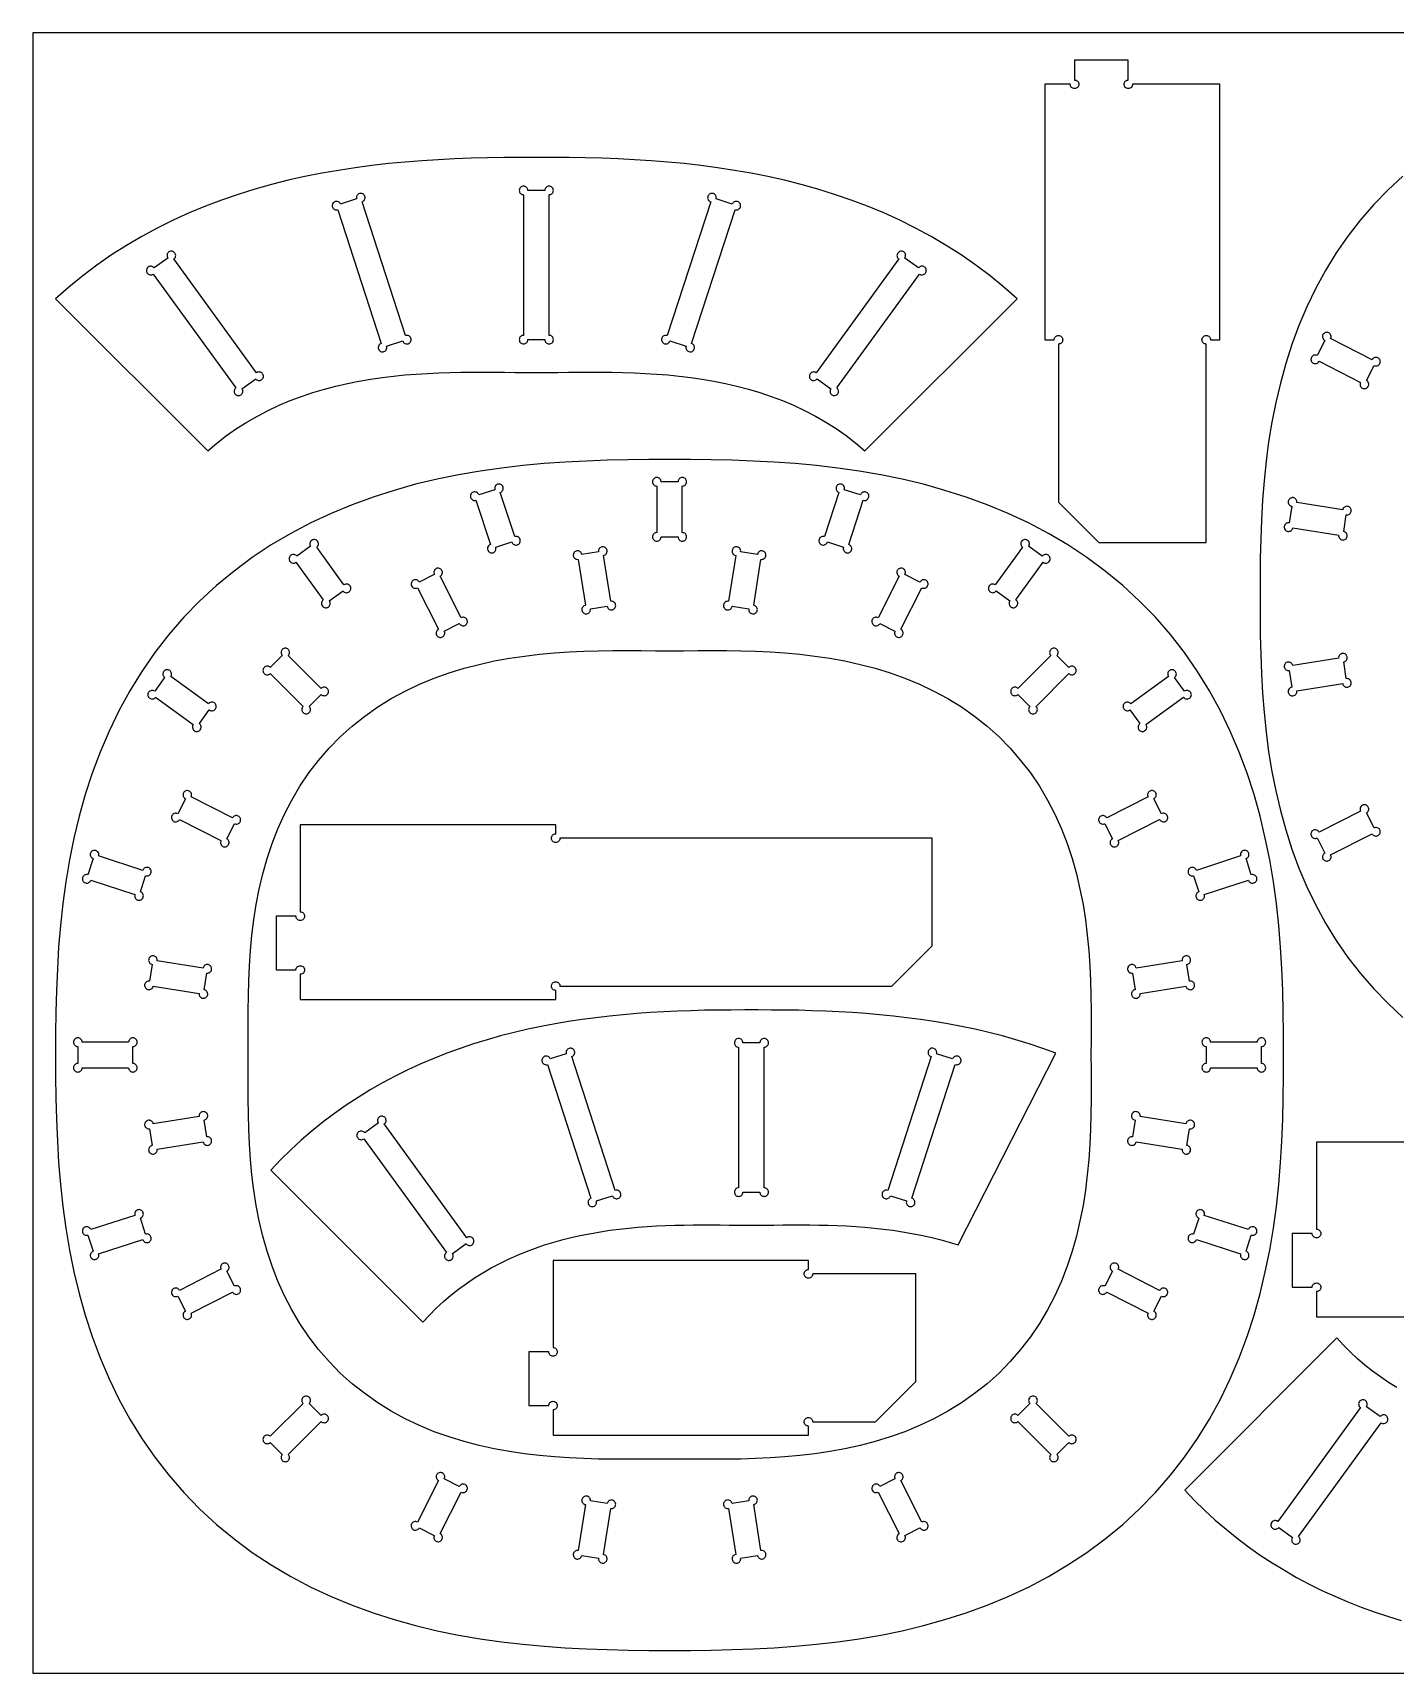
# Model space of a CAD drawing. Extents: x 0 to 2440, y -1470 to 1220.
# Drawn here: x 0 to 1014, y 0 to 1220 of the extents above; entities that cross this region are included whole.
import ezdxf

# ---------------------------------------------------------------- set-up
doc = ezdxf.new("R2010")
doc.units = 0
doc.layers.add('CUT', color=1, linetype='Continuous')
doc.layers.add('REFERENCE-SHEET', color=8, linetype='Continuous')

msp = doc.modelspace()

# ---------------------------------------------------------------- linework, layer by layer
at = {"layer": 'CUT'}
for points in [[(883, 1181.7), (818.2, 1181.7, -0.414214), (815, 1178.5, -0.414214), (811.8, 1181.7, -0.414214), (815, 1184.9), (815, 1199.7), (775, 1199.7), (775, 1184.9, -0.414214), (778.2, 1181.7, -0.414214), (775, 1178.5, -0.414214), (771.8, 1181.7), (753, 1181.7), (753, 991.7), (759.8, 991.7, -0.414214), (763, 994.9, -0.414214), (766.2, 991.7, -0.414214), (763, 988.5), (763, 871), (793, 841), (873, 841), (873, 988.5, -0.414214), (869.8, 991.7, -0.414214), (873, 994.9, -0.414214), (876.2, 991.7), (883, 991.7)], [(275.2, 990.8, 0.414214), (279.3, 988.8, 0.414214), (281.3, 992.8, 0.414214), (277.3, 994.8), (245, 1094.3, 0.414214), (247, 1098.4, 0.414214), (243, 1100.4, 0.414214), (240.9, 1096.4), (228.9, 1092.5, 0.414214), (224.9, 1094.5, 0.414214), (222.9, 1090.5, 0.414214), (226.9, 1088.4), (259.2, 989, 0.414214), (257.2, 984.9, 0.414214), (261.2, 982.9, 0.414214), (263.2, 986.9)], [(380.9, 991.8, 0.414214), (384.1, 988.6, 0.414214), (387.3, 991.8, 0.414214), (384.1, 995), (384.1, 1099.6, 0.414214), (387.3, 1102.8, 0.414214), (384.1, 1106, 0.414214), (380.9, 1102.8), (368.3, 1102.8, 0.414214), (365.1, 1106, 0.414214), (361.9, 1102.8, 0.414214), (365.1, 1099.6), (365.1, 995, 0.414214), (361.9, 991.8, 0.414214), (365.1, 988.6, 0.414214), (368.3, 991.8)], [(486, 986.9, 0.414214), (488.1, 982.9, 0.414214), (492.1, 984.9, 0.414214), (490, 989), (522.4, 1088.4, 0.414214), (526.4, 1090.5, 0.414214), (524.3, 1094.5, 0.414214), (520.3, 1092.5), (508.3, 1096.4, 0.414214), (506.3, 1100.4, 0.414214), (502.2, 1098.4, 0.414214), (504.3, 1094.3), (472, 994.8, 0.414214), (467.9, 992.8, 0.414214), (470, 988.8, 0.414214), (474, 990.8)], [(165.8, 962.7, 0.414214), (170.2, 962, 0.414214), (171, 966.4, 0.414214), (166.5, 967.2), (105, 1051.8, 0.414214), (105.7, 1056.2, 0.414214), (101.2, 1057, 0.414214), (100.5, 1052.5), (90.3, 1045.1, 0.414214), (85.9, 1045.8, 0.414214), (85.2, 1041.3, 0.414214), (89.6, 1040.6), (151.1, 956, 0.414214), (150.4, 951.5, 0.414214), (154.9, 950.8, 0.414214), (155.6, 955.3)], [(593.7, 955.3, 0.414214), (594.4, 950.8, 0.414214), (598.8, 951.5, 0.414214), (598.1, 956), (659.6, 1040.6, 0.414214), (664.1, 1041.3, 0.414214), (663.4, 1045.8, 0.414214), (658.9, 1045.1), (648.7, 1052.5, 0.414214), (648, 1057, 0.414214), (643.5, 1056.2, 0.414214), (644.2, 1051.8), (582.8, 967.2, 0.414214), (578.3, 966.4, 0.414214), (579, 962, 0.414214), (583.5, 962.7)], [(997.8, 972.6, 0.414214), (1002.1, 974, 0.414214), (1000.7, 978.3, 0.414214), (996.4, 976.9), (965.5, 992.6, 0.414214), (964.1, 996.9, 0.414214), (959.8, 995.5, 0.414214), (961.2, 991.2), (955.5, 980, 0.414214), (951.2, 978.6, 0.414214), (952.6, 974.3, 0.414214), (956.9, 975.7), (987.8, 960, 0.414214), (989.1, 955.7, 0.414214), (993.5, 957.1, 0.414214), (992.1, 961.4)], [(356.4, 841.3, 0.414214), (360.5, 839.2, 0.414214), (362.5, 843.2, 0.414214), (358.5, 845.3), (347.8, 878.2, 0.414214), (349.8, 882.2, 0.414214), (345.8, 884.3, 0.414214), (343.8, 880.2), (331.8, 876.4, 0.414214), (327.7, 878.4, 0.414214), (325.7, 874.4, 0.414214), (329.7, 872.3), (340.4, 839.4, 0.414214), (338.4, 835.4, 0.414214), (342.4, 833.3, 0.414214), (344.4, 837.4)], [(480, 845.1, 0.414214), (483.2, 841.9, 0.414214), (486.4, 845.1, 0.414214), (483.2, 848.3), (483.2, 882.9, 0.414214), (486.4, 886.1, 0.414214), (483.2, 889.3, 0.414214), (480, 886.1), (467.4, 886.1, 0.414214), (464.2, 889.3, 0.414214), (461, 886.1, 0.414214), (464.2, 882.9), (464.2, 848.3, 0.414214), (461, 845.1, 0.414214), (464.2, 841.9, 0.414214), (467.4, 845.1)], [(603.1, 837.4, 0.414214), (605.1, 833.3, 0.414214), (609.1, 835.4, 0.414214), (607.1, 839.4), (617.8, 872.3, 0.414214), (621.8, 874.4, 0.414214), (619.8, 878.4, 0.414214), (615.7, 876.4), (603.7, 880.2, 0.414214), (601.7, 884.3, 0.414214), (597.7, 882.2, 0.414214), (599.7, 878.2), (589, 845.3, 0.414214), (585, 843.2, 0.414214), (587, 839.2, 0.414214), (591.1, 841.3)], [(977.1, 861.5, 0.414214), (980.8, 864.2, 0.414214), (978.1, 867.8, 0.414214), (974.5, 865.2), (940.3, 870.6, 0.414214), (937.6, 874.3, 0.414214), (934, 871.6, 0.414214), (936.6, 867.9), (934.7, 855.5, 0.414214), (931, 852.8, 0.414214), (933.7, 849.2, 0.414214), (937.3, 851.8), (971.5, 846.4, 0.414214), (974.2, 842.8, 0.414214), (977.8, 845.4, 0.414214), (975.2, 849.1)], [(230.8, 804.9, 0.414214), (235.3, 804.2, 0.414214), (236, 808.7, 0.414214), (231.5, 809.4), (211.2, 837.4, 0.414214), (211.9, 841.8, 0.414214), (207.4, 842.5, 0.414214), (206.7, 838.1), (196.5, 830.7, 0.414214), (192, 831.4, 0.414214), (191.3, 826.9, 0.414214), (195.8, 826.2), (216.1, 798.2, 0.414214), (215.4, 793.7, 0.414214), (219.9, 793, 0.414214), (220.6, 797.5)], [(726.9, 797.5, 0.414214), (727.6, 793, 0.414214), (732.1, 793.7, 0.414214), (731.4, 798.2), (751.7, 826.2, 0.414214), (756.2, 826.9, 0.414214), (755.5, 831.4, 0.414214), (751, 830.7), (740.8, 838.1, 0.414214), (740.1, 842.5, 0.414214), (735.6, 841.8, 0.414214), (736.3, 837.4), (716, 809.4, 0.414214), (711.5, 808.7, 0.414214), (712.2, 804.2, 0.414214), (716.7, 804.9)], [(427.3, 793.5, 0.414214), (430.9, 790.8, 0.414214), (433.6, 794.5, 0.414214), (429.9, 797.2), (424.5, 831.3, 0.414214), (427.2, 835, 0.414214), (423.5, 837.7, 0.414214), (420.9, 834), (408.4, 832, 0.414214), (404.8, 834.7, 0.414214), (402.1, 831, 0.414214), (405.8, 828.4), (411.2, 794.2, 0.414214), (408.5, 790.5, 0.414214), (412.2, 787.9, 0.414214), (414.8, 791.5)], [(532.7, 791.5, 0.414214), (535.3, 787.9, 0.414214), (539, 790.5, 0.414214), (536.3, 794.2), (541.7, 828.4, 0.414214), (545.4, 831, 0.414214), (542.7, 834.7, 0.414214), (539.1, 832), (526.6, 834, 0.414214), (524, 837.7, 0.414214), (520.3, 835, 0.414214), (523, 831.3), (517.6, 797.2, 0.414214), (513.9, 794.5, 0.414214), (516.6, 790.8, 0.414214), (520.2, 793.5)], [(317.3, 780.7, 0.414214), (321.6, 779.3, 0.414214), (323, 783.6, 0.414214), (318.7, 785), (303, 815.8, 0.414214), (304.4, 820.1, 0.414214), (300.1, 821.5, 0.414214), (298.7, 817.2), (287.5, 811.5, 0.414214), (283.2, 812.9, 0.414214), (281.8, 808.6, 0.414214), (286.1, 807.2), (301.8, 776.4, 0.414214), (300.4, 772.1, 0.414214), (304.7, 770.7, 0.414214), (306.1, 775)], [(641.4, 775, 0.414214), (642.8, 770.7, 0.414214), (647.1, 772.1, 0.414214), (645.7, 776.4), (661.4, 807.2, 0.414214), (665.7, 808.6, 0.414214), (664.3, 812.9, 0.414214), (660, 811.5), (648.8, 817.2, 0.414214), (647.4, 821.5, 0.414214), (643.1, 820.1, 0.414214), (644.5, 815.8), (628.8, 785, 0.414214), (624.5, 783.6, 0.414214), (625.9, 779.3, 0.414214), (630.2, 780.7)], [(214.6, 727.9, 0.414214), (219.1, 727.9, 0.414214), (219.1, 732.4, 0.414214), (214.6, 732.4), (190.1, 756.9, 0.414214), (190.1, 761.4, 0.414214), (185.6, 761.4, 0.414214), (185.6, 756.9), (176.7, 748, 0.414214), (172.2, 748, 0.414214), (172.2, 743.4, 0.414214), (176.7, 743.4), (201.1, 719, 0.414214), (201.1, 714.4, 0.414214), (205.7, 714.4, 0.414214), (205.7, 719)], [(741.8, 719, 0.414214), (741.8, 714.4, 0.414214), (746.4, 714.4, 0.414214), (746.4, 719), (770.8, 743.4, 0.414214), (775.3, 743.4, 0.414214), (775.3, 748, 0.414214), (770.8, 748), (761.9, 756.9, 0.414214), (761.9, 761.4, 0.414214), (757.4, 761.4, 0.414214), (757.4, 756.9), (732.9, 732.4, 0.414214), (728.4, 732.4, 0.414214), (728.4, 727.9, 0.414214), (732.9, 727.9)], [(975.2, 752.1, 0.414214), (977.8, 755.8, 0.414214), (974.2, 758.4, 0.414214), (971.5, 754.8), (937.3, 749.4, 0.414214), (933.7, 752, 0.414214), (931, 748.4, 0.414214), (934.7, 745.7), (936.6, 733.3, 0.414214), (934, 729.6, 0.414214), (937.6, 726.9, 0.414214), (940.3, 730.6), (974.5, 736, 0.414214), (978.1, 733.4, 0.414214), (980.8, 737, 0.414214), (977.1, 739.7)], [(131.3, 716.4, 0.414214), (135.8, 717.1, 0.414214), (135.1, 721.6, 0.414214), (130.6, 720.9), (102.6, 741.2, 0.414214), (101.9, 745.7, 0.414214), (97.4, 745, 0.414214), (98.1, 740.5), (90.7, 730.3, 0.414214), (86.2, 729.6, 0.414214), (87, 725.1, 0.414214), (91.4, 725.8), (119.4, 705.5, 0.414214), (120.1, 701, 0.414214), (124.6, 701.7, 0.414214), (123.9, 706.2)], [(823.6, 706.2, 0.414214), (822.9, 701.7, 0.414214), (827.4, 701, 0.414214), (828.1, 705.5), (856.1, 725.8, 0.414214), (860.5, 725.1, 0.414214), (861.3, 729.6, 0.414214), (856.8, 730.3), (849.4, 740.5, 0.414214), (850.1, 745, 0.414214), (845.6, 745.7, 0.414214), (844.9, 741.2), (816.9, 720.9, 0.414214), (812.4, 721.6, 0.414214), (811.7, 717.1, 0.414214), (816.2, 716.4)], [(150, 631.8, 0.414214), (154.3, 633.2, 0.414214), (152.9, 637.5, 0.414214), (148.6, 636.1), (117.8, 651.8, 0.414214), (116.4, 656.1, 0.414214), (112.1, 654.7, 0.414214), (113.5, 650.4), (107.8, 639.2, 0.414214), (103.5, 637.8, 0.414214), (104.9, 633.5, 0.414214), (109.2, 634.9), (140, 619.2, 0.414214), (141.4, 614.9, 0.414214), (145.7, 616.3, 0.414214), (144.3, 620.6)], [(803.2, 620.6, 0.414214), (801.8, 616.3, 0.414214), (806.1, 614.9, 0.414214), (807.5, 619.2), (838.3, 634.9, 0.414214), (842.6, 633.5, 0.414214), (844, 637.8, 0.414214), (839.7, 639.2), (834, 650.4, 0.414214), (835.4, 654.7, 0.414214), (831.1, 656.1, 0.414214), (829.7, 651.8), (798.9, 636.1, 0.414214), (794.6, 637.5, 0.414214), (793.2, 633.2, 0.414214), (797.5, 631.8)], [(992.1, 639.8, 0.414214), (993.5, 644.1, 0.414214), (989.1, 645.5, 0.414214), (987.8, 641.2), (956.9, 625.5, 0.414214), (952.6, 626.9, 0.414214), (951.2, 622.6, 0.414214), (955.5, 621.2), (961.2, 610, 0.414214), (959.8, 605.7, 0.414214), (964.1, 604.3, 0.414214), (965.5, 608.6), (996.4, 624.3, 0.414214), (1000.7, 622.9, 0.414214), (1002.1, 627.2, 0.414214), (997.8, 628.6)], [(199, 631), (199, 566.2, -0.414214), (202.2, 563, -0.414214), (199, 559.8, -0.414214), (195.8, 563), (181, 563), (181, 523), (195.8, 523, -0.414214), (199, 526.2, -0.414214), (202.2, 523, -0.414214), (199, 519.8), (199, 501), (389, 501), (389, 507.8, -0.414214), (385.8, 511, -0.414214), (389, 514.2, -0.414214), (392.2, 511), (639, 511), (669, 541), (669, 621), (392.2, 621, -0.414214), (389, 617.8, -0.414214), (385.8, 621, -0.414214), (389, 624.2), (389, 631)], [(83.9, 593.1, 0.414214), (87.9, 595.1, 0.414214), (85.9, 599.2, 0.414214), (81.9, 597.1), (49, 607.8, 0.414214), (46.9, 611.8, 0.414214), (42.9, 609.8, 0.414214), (44.9, 605.8), (41, 593.8, 0.414214), (37, 591.7, 0.414214), (39.1, 587.7, 0.414214), (43.1, 589.7), (76, 579.1, 0.414214), (78, 575, 0.414214), (82.1, 577.1, 0.414214), (80, 581.1)], [(867.5, 581.1, 0.414214), (865.4, 577.1, 0.414214), (869.5, 575, 0.414214), (871.5, 579.1), (904.4, 589.7, 0.414214), (908.4, 587.7, 0.414214), (910.5, 591.7, 0.414214), (906.5, 593.8), (902.6, 605.8, 0.414214), (904.6, 609.8, 0.414214), (900.6, 611.8, 0.414214), (898.5, 607.8), (865.6, 597.1, 0.414214), (861.6, 599.2, 0.414214), (859.6, 595.1, 0.414214), (863.6, 593.1)], [(129.4, 520.7, 0.414214), (133, 523.4, 0.414214), (130.4, 527, 0.414214), (126.7, 524.4), (92.5, 529.8, 0.414214), (89.9, 533.5, 0.414214), (86.2, 530.8, 0.414214), (88.9, 527.1), (86.9, 514.7, 0.414214), (83.2, 512, 0.414214), (85.9, 508.4, 0.414214), (89.6, 511), (123.7, 505.6, 0.414214), (126.4, 502, 0.414214), (130.1, 504.6, 0.414214), (127.4, 508.3)], [(820.1, 508.3, 0.414214), (817.4, 504.6, 0.414214), (821.1, 502, 0.414214), (823.8, 505.6), (857.9, 511, 0.414214), (861.6, 508.4, 0.414214), (864.3, 512, 0.414214), (860.6, 514.7), (858.6, 527.1, 0.414214), (861.3, 530.8, 0.414214), (857.6, 533.5, 0.414214), (855, 529.8), (820.8, 524.4, 0.414214), (817.1, 527, 0.414214), (814.5, 523.4, 0.414214), (818.1, 520.7)], [(74.5, 466.1, 0.414214), (77.7, 469.3, 0.414214), (74.5, 472.5, 0.414214), (71.3, 469.3), (36.7, 469.3, 0.414214), (33.5, 472.5, 0.414214), (30.3, 469.3, 0.414214), (33.5, 466.1), (33.5, 453.5, 0.414214), (30.3, 450.3, 0.414214), (33.5, 447.1, 0.414214), (36.7, 450.3), (71.3, 450.3, 0.414214), (74.5, 447.1, 0.414214), (77.7, 450.3, 0.414214), (74.5, 453.5)], [(431.2, 355.1, 0.414214), (435.3, 353, 0.414214), (437.3, 357.1, 0.414214), (433.3, 359.1), (401, 458.6, 0.414214), (403, 462.6, 0.414214), (399, 464.7, 0.414214), (396.9, 460.6), (385, 456.8, 0.414214), (380.9, 458.8, 0.414214), (378.9, 454.8, 0.414214), (382.9, 452.7), (415.2, 353.2, 0.414214), (413.2, 349.2, 0.414214), (417.2, 347.2, 0.414214), (419.3, 351.2)], [(540.9, 357.8, 0.414214), (544.1, 354.6, 0.414214), (547.3, 357.8, 0.414214), (544.1, 361), (544.1, 465.6, 0.414214), (547.3, 468.8, 0.414214), (544.1, 472, 0.414214), (540.9, 468.8), (528.3, 468.8, 0.414214), (525.1, 472, 0.414214), (521.9, 468.8, 0.414214), (525.1, 465.6), (525.1, 361, 0.414214), (521.9, 357.8, 0.414214), (525.1, 354.6, 0.414214), (528.3, 357.8)], [(650, 351.2, 0.414214), (652, 347.2, 0.414214), (656.1, 349.2, 0.414214), (654, 353.2), (686.3, 452.7, 0.414214), (690.4, 454.8, 0.414214), (688.3, 458.8, 0.414214), (684.3, 456.8), (672.3, 460.6, 0.414214), (670.3, 464.7, 0.414214), (666.2, 462.6, 0.414214), (668.3, 458.6), (636, 359.1, 0.414214), (631.9, 357.1, 0.414214), (634, 353, 0.414214), (638, 355.1)], [(873, 453.5, 0.414214), (869.8, 450.3, 0.414214), (873, 447.1, 0.414214), (876.2, 450.3), (910.8, 450.3, 0.414214), (914, 447.1, 0.414214), (917.2, 450.3, 0.414214), (914, 453.5), (914, 466.1, 0.414214), (917.2, 469.3, 0.414214), (914, 472.5, 0.414214), (910.8, 469.3), (876.2, 469.3, 0.414214), (873, 472.5, 0.414214), (869.8, 469.3, 0.414214), (873, 466.1)], [(127.4, 411.3, 0.414214), (130.1, 415, 0.414214), (126.4, 417.6, 0.414214), (123.7, 414), (89.6, 408.6, 0.414214), (85.9, 411.2, 0.414214), (83.2, 407.6, 0.414214), (86.9, 404.9), (88.9, 392.5, 0.414214), (86.2, 388.8, 0.414214), (89.9, 386.1, 0.414214), (92.5, 389.8), (126.7, 395.2, 0.414214), (130.4, 392.6, 0.414214), (133, 396.2, 0.414214), (129.4, 398.9)], [(818.1, 398.9, 0.414214), (814.5, 396.2, 0.414214), (817.1, 392.6, 0.414214), (820.8, 395.2), (855, 389.8, 0.414214), (857.6, 386.1, 0.414214), (861.3, 388.8, 0.414214), (858.6, 392.5), (860.6, 404.9, 0.414214), (864.3, 407.6, 0.414214), (861.6, 411.2, 0.414214), (857.9, 408.6), (823.8, 414, 0.414214), (821.1, 417.6, 0.414214), (817.4, 415, 0.414214), (820.1, 411.3)], [(322.3, 319.5, 0.414214), (326.8, 318.7, 0.414214), (327.5, 323.2, 0.414214), (323, 323.9), (261.5, 408.5, 0.414214), (262.2, 413, 0.414214), (257.8, 413.7, 0.414214), (257.1, 409.3), (246.9, 401.8, 0.414214), (242.4, 402.6, 0.414214), (241.7, 398.1, 0.414214), (246.2, 397.4), (307.7, 312.8, 0.414214), (306.9, 308.3, 0.414214), (311.4, 307.6, 0.414214), (312.1, 312)], [(80, 338.5, 0.414214), (82.1, 342.5, 0.414214), (78, 344.6, 0.414214), (76, 340.5), (43.1, 329.9, 0.414214), (39.1, 331.9, 0.414214), (37, 327.9, 0.414214), (41, 325.8), (44.9, 313.8, 0.414214), (42.9, 309.8, 0.414214), (46.9, 307.8, 0.414214), (49, 311.8), (81.9, 322.5, 0.414214), (85.9, 320.4, 0.414214), (87.9, 324.5, 0.414214), (83.9, 326.5)], [(863.6, 326.5, 0.414214), (859.6, 324.5, 0.414214), (861.6, 320.4, 0.414214), (865.6, 322.5), (898.5, 311.8, 0.414214), (900.6, 307.8, 0.414214), (904.6, 309.8, 0.414214), (902.6, 313.8), (906.5, 325.8, 0.414214), (910.5, 327.9, 0.414214), (908.4, 331.9, 0.414214), (904.4, 329.9), (871.5, 340.5, 0.414214), (869.5, 344.6, 0.414214), (865.4, 342.5, 0.414214), (867.5, 338.5)], [(144.3, 299, 0.414214), (145.7, 303.3, 0.414214), (141.4, 304.7, 0.414214), (140, 300.4), (109.2, 284.7, 0.414214), (104.9, 286.1, 0.414214), (103.5, 281.8, 0.414214), (107.8, 280.4), (113.5, 269.2, 0.414214), (112.1, 264.9, 0.414214), (116.4, 263.5, 0.414214), (117.8, 267.8), (148.6, 283.5, 0.414214), (152.9, 282.1, 0.414214), (154.3, 286.4, 0.414214), (150, 287.8)], [(387, 307), (387, 242.2, -0.414214), (390.2, 239, -0.414214), (387, 235.8, -0.414214), (383.8, 239), (369, 239), (369, 199), (383.8, 199, -0.414214), (387, 202.2, -0.414214), (390.2, 199, -0.414214), (387, 195.8), (387, 177), (577, 177), (577, 183.8, -0.414214), (573.8, 187, -0.414214), (577, 190.2, -0.414214), (580.2, 187), (627, 187), (657, 217), (657, 297), (580.2, 297, -0.414214), (577, 293.8, -0.414214), (573.8, 297, -0.414214), (577, 300.2), (577, 307)], [(797.5, 287.8, 0.414214), (793.2, 286.4, 0.414214), (794.6, 282.1, 0.414214), (798.9, 283.5), (829.7, 267.8, 0.414214), (831.1, 263.5, 0.414214), (835.4, 264.9, 0.414214), (834, 269.2), (839.7, 280.4, 0.414214), (844, 281.8, 0.414214), (842.6, 286.1, 0.414214), (838.3, 284.7), (807.5, 300.4, 0.414214), (806.1, 304.7, 0.414214), (801.8, 303.3, 0.414214), (803.2, 299)], [(205.7, 200.6, 0.414214), (205.7, 205.2, 0.414214), (201.1, 205.2, 0.414214), (201.1, 200.6), (176.7, 176.2, 0.414214), (172.2, 176.2, 0.414214), (172.2, 171.6, 0.414214), (176.7, 171.6), (185.6, 162.7, 0.414214), (185.6, 158.2, 0.414214), (190.1, 158.2, 0.414214), (190.1, 162.7), (214.6, 187.2, 0.414214), (219.1, 187.2, 0.414214), (219.1, 191.7, 0.414214), (214.6, 191.7)], [(732.9, 191.7, 0.414214), (728.4, 191.7, 0.414214), (728.4, 187.2, 0.414214), (732.9, 187.2), (757.4, 162.7, 0.414214), (757.4, 158.2, 0.414214), (761.9, 158.2, 0.414214), (761.9, 162.7), (770.8, 171.6, 0.414214), (775.3, 171.6, 0.414214), (775.3, 176.2, 0.414214), (770.8, 176.2), (746.4, 200.6, 0.414214), (746.4, 205.2, 0.414214), (741.8, 205.2, 0.414214), (741.8, 200.6)], [(992.1, 198.2, 0.414214), (991.4, 202.7, 0.414214), (986.9, 202, 0.414214), (987.7, 197.5), (926.2, 112.9, 0.414214), (921.7, 112.2, 0.414214), (922.4, 107.7, 0.414214), (926.9, 108.4), (937.1, 101, 0.414214), (937.8, 96.5, 0.414214), (942.2, 97.2, 0.414214), (941.5, 101.7), (1003, 186.3, 0.414214), (1007.5, 187, 0.414214), (1006.8, 191.5, 0.414214), (1002.3, 190.8)], [(306.1, 144.6, 0.414214), (304.7, 148.9, 0.414214), (300.4, 147.5, 0.414214), (301.8, 143.2), (286.1, 112.4, 0.414214), (281.8, 111, 0.414214), (283.2, 106.7, 0.414214), (287.5, 108.1), (298.7, 102.4, 0.414214), (300.1, 98.1, 0.414214), (304.4, 99.5, 0.414214), (303, 103.8), (318.7, 134.6, 0.414214), (323, 136, 0.414214), (321.6, 140.3, 0.414214), (317.3, 138.9)], [(630.2, 138.9, 0.414214), (625.9, 140.3, 0.414214), (624.5, 136, 0.414214), (628.8, 134.6), (644.5, 103.8, 0.414214), (643.1, 99.5, 0.414214), (647.4, 98.1, 0.414214), (648.8, 102.4), (660, 108.1, 0.414214), (664.3, 106.7, 0.414214), (665.7, 111, 0.414214), (661.4, 112.4), (645.7, 143.2, 0.414214), (647.1, 147.5, 0.414214), (642.8, 148.9, 0.414214), (641.4, 144.6)], [(414.8, 128.1, 0.414214), (412.2, 131.7, 0.414214), (408.5, 129.1, 0.414214), (411.2, 125.4), (405.8, 91.2, 0.414214), (402.1, 88.6, 0.414214), (404.8, 84.9, 0.414214), (408.4, 87.6), (420.9, 85.6, 0.414214), (423.5, 81.9, 0.414214), (427.2, 84.6, 0.414214), (424.5, 88.3), (429.9, 122.4, 0.414214), (433.6, 125.1, 0.414214), (430.9, 128.8, 0.414214), (427.3, 126.1)], [(520.2, 126.1, 0.414214), (516.6, 128.8, 0.414214), (513.9, 125.1, 0.414214), (517.6, 122.4), (523, 88.3, 0.414214), (520.3, 84.6, 0.414214), (524, 81.9, 0.414214), (526.6, 85.6), (539.1, 87.6, 0.414214), (542.7, 84.9, 0.414214), (545.4, 88.6, 0.414214), (541.7, 91.2), (536.3, 125.4, 0.414214), (539, 129.1, 0.414214), (535.3, 131.7, 0.414214), (532.7, 128.1)]]:
    msp.add_lwpolyline(points, format="xyb", close=True, dxfattribs=at)
for points in [[(732.2, 1022.1), (722.3, 1030.9), (712.1, 1039.3), (701.5, 1047.3), (690.7, 1054.8), (679.6, 1061.9), (668.2, 1068.6), (656.6, 1074.8), (644.9, 1080.7), (633, 1086.1), (620.9, 1091.1), (608.7, 1095.6), (596.4, 1099.8), (584.1, 1103.7), (571.7, 1107.1), (559.3, 1110.3), (546.8, 1113.1), (534.3, 1115.5), (521.9, 1117.7), (509.4, 1119.6), (497, 1121.3), (484.6, 1122.7), (472.3, 1123.9), (459.9, 1124.8), (447.7, 1125.6), (435.4, 1126.2), (423.2, 1126.7), (411, 1127), (398.9, 1127.2), (386.7, 1127.3), (374.6, 1127.3), (362.5, 1127.3), (350.4, 1127.2), (338.2, 1127), (326, 1126.7), (313.8, 1126.2), (301.6, 1125.6), (289.3, 1124.8), (277, 1123.9), (264.6, 1122.7), (252.2, 1121.3), (239.8, 1119.6), (227.4, 1117.7), (214.9, 1115.5), (202.4, 1113.1), (190, 1110.3), (177.6, 1107.1), (165.2, 1103.7), (152.8, 1099.8), (140.5, 1095.6), (128.4, 1091.1), (116.3, 1086.1), (104.4, 1080.7), (92.6, 1074.8), (81, 1068.6), (69.7, 1061.9), (58.6, 1054.8), (47.7, 1047.3), (37.1, 1039.3), (26.9, 1030.9), (17, 1022.1), (130.1, 909), (137, 914.9), (144.2, 920.4), (151.6, 925.6), (159.2, 930.5), (167.1, 935), (175.1, 939.2), (183.2, 943), (191.5, 946.5), (199.9, 949.6), (208.4, 952.5), (216.9, 955), (225.4, 957.3), (234, 959.3), (242.6, 961), (251.2, 962.4), (259.8, 963.7), (268.3, 964.7), (276.8, 965.6), (285.3, 966.2), (293.6, 966.7), (302, 967.1), (310.2, 967.4), (318.5, 967.5), (326.6, 967.6), (334.7, 967.6), (342.8, 967.6), (350.8, 967.5), (358.8, 967.4), (366.7, 967.3), (374.6, 967.3), (382.6, 967.3), (390.5, 967.4), (398.5, 967.5), (406.5, 967.6), (414.5, 967.6), (422.6, 967.6), (430.8, 967.5), (439, 967.4), (447.3, 967.1), (455.6, 966.7), (464, 966.2), (472.4, 965.6), (480.9, 964.7), (489.5, 963.7), (498, 962.4), (506.6, 961), (515.2, 959.3), (523.8, 957.3), (532.4, 955), (540.9, 952.5), (549.4, 949.6), (557.7, 946.5), (566, 943), (574.2, 939.2), (582.2, 935), (590, 930.5), (597.6, 925.6), (605, 920.4), (612.2, 914.9), (619.1, 909)], [(930.5, 459.8), (930.5, 475.7), (930.3, 491.7), (929.9, 507.7), (929.2, 523.8), (928.3, 539.9), (926.9, 556.1), (925.2, 572.4), (922.9, 588.6), (920.2, 604.9), (916.9, 621.1), (913.1, 637.3), (908.5, 653.4), (903.4, 669.3), (897.5, 685.1), (890.8, 700.6), (883.5, 715.8), (875.3, 730.7), (866.4, 745.1), (856.8, 759), (846.3, 772.4), (835.2, 785.3), (823.4, 797.4), (810.9, 808.9), (797.8, 819.7), (784.2, 829.8), (770.1, 839.1), (755.6, 847.7), (740.7, 855.5), (725.5, 862.6), (710, 869), (694.4, 874.7), (678.6, 879.7), (662.7, 884.2), (646.7, 888), (630.8, 891.2), (614.8, 894), (598.9, 896.3), (583, 898.1), (567.2, 899.6), (551.5, 900.7), (535.8, 901.5), (520.2, 902.1), (504.7, 902.4), (489.2, 902.6), (473.7, 902.6), (458.3, 902.6), (442.8, 902.4), (427.3, 902.1), (411.7, 901.5), (396, 900.7), (380.3, 899.6), (364.5, 898.1), (348.6, 896.3), (332.7, 894), (316.7, 891.2), (300.8, 888), (284.8, 884.2), (268.9, 879.7), (253.1, 874.7), (237.5, 869), (222, 862.6), (206.8, 855.5), (191.9, 847.7), (177.4, 839.1), (163.3, 829.8), (149.7, 819.7), (136.6, 808.9), (124.1, 797.4), (112.3, 785.3), (101.2, 772.4), (90.7, 759), (81.1, 745.1), (72.2, 730.7), (64, 715.8), (56.7, 700.6), (50, 685.1), (44.1, 669.3), (39, 653.4), (34.4, 637.3), (30.6, 621.1), (27.3, 604.9), (24.6, 588.6), (22.3, 572.4), (20.6, 556.1), (19.2, 539.9), (18.3, 523.8), (17.6, 507.7), (17.2, 491.7), (17, 475.7), (17, 459.8), (17, 443.9), (17.2, 427.9), (17.6, 411.9), (18.3, 395.8), (19.2, 379.7), (20.6, 363.5), (22.3, 347.2), (24.6, 331), (27.3, 314.7), (30.6, 298.5), (34.4, 282.3), (39, 266.2), (44.1, 250.3), (50, 234.5), (56.7, 219), (64, 203.8), (72.2, 188.9), (81.1, 174.5), (90.7, 160.6), (101.2, 147.2), (112.3, 134.3), (124.1, 122.2), (136.6, 110.7), (149.7, 99.9), (163.3, 89.8), (177.4, 80.5), (191.9, 71.9), (206.8, 64.1), (222, 57), (237.5, 50.6), (253.1, 44.9), (268.9, 39.9), (284.8, 35.4), (300.8, 31.6), (316.7, 28.4), (332.7, 25.6), (348.6, 23.3), (364.5, 21.5), (380.3, 20), (396, 18.9), (411.7, 18.1), (427.3, 17.5), (442.8, 17.2), (458.3, 17), (473.7, 17), (489.2, 17), (504.7, 17.2), (520.2, 17.5), (535.8, 18.1), (551.5, 18.9), (567.2, 20), (583, 21.5), (598.9, 23.3), (614.8, 25.6), (630.8, 28.4), (646.7, 31.6), (662.7, 35.4), (678.6, 39.9), (694.4, 44.9), (710, 50.6), (725.5, 57), (740.7, 64.1), (755.6, 71.9), (770.1, 80.5), (784.2, 89.8), (797.8, 99.9), (810.9, 110.7), (823.4, 122.2), (835.2, 134.3), (846.3, 147.2), (856.8, 160.6), (866.4, 174.5), (875.3, 188.9), (883.5, 203.8), (890.8, 219), (897.5, 234.5), (903.4, 250.3), (908.5, 266.2), (913.1, 282.3), (916.9, 298.5), (920.2, 314.7), (922.9, 331), (925.2, 347.2), (926.9, 363.5), (928.3, 379.7), (929.2, 395.8), (929.9, 411.9), (930.3, 427.9), (930.5, 443.9)], [(787.3, 448.9), (787.3, 437.9), (787.3, 426.8), (787.1, 415.8), (786.8, 404.6), (786.3, 393.4), (785.5, 382.1), (784.5, 370.7), (783.1, 359.3), (781.3, 347.9), (779, 336.5), (776.4, 325.1), (773.2, 313.8), (769.4, 302.6), (765.2, 291.6), (760.3, 280.7), (754.8, 270.2), (748.8, 260), (742.1, 250.1), (734.9, 240.7), (727.1, 231.7), (718.8, 223.2), (709.9, 215.2), (700.6, 207.9), (690.9, 201), (680.8, 194.8), (670.4, 189.2), (659.7, 184.1), (648.8, 179.6), (637.8, 175.7), (626.6, 172.2), (615.4, 169.3), (604.2, 166.8), (592.9, 164.8), (581.7, 163.1), (570.6, 161.8), (559.5, 160.8), (548.5, 160.1), (537.6, 159.6), (526.7, 159.3), (516, 159.1), (505.4, 159.1), (494.8, 159.1), (484.2, 159.2), (473.7, 159.2), (463.3, 159.2), (452.7, 159.1), (442.1, 159.1), (431.5, 159.1), (420.8, 159.3), (409.9, 159.6), (399, 160.1), (388, 160.8), (376.9, 161.8), (365.8, 163.1), (354.6, 164.8), (343.3, 166.8), (332.1, 169.3), (320.9, 172.2), (309.7, 175.7), (298.7, 179.6), (287.8, 184.1), (277.1, 189.2), (266.7, 194.8), (256.6, 201), (246.9, 207.9), (237.6, 215.2), (228.7, 223.2), (220.4, 231.7), (212.6, 240.7), (205.4, 250.1), (198.7, 260), (192.7, 270.2), (187.2, 280.7), (182.3, 291.6), (178.1, 302.6), (174.3, 313.8), (171.1, 325.1), (168.5, 336.5), (166.2, 347.9), (164.4, 359.3), (163, 370.7), (162, 382.1), (161.2, 393.4), (160.7, 404.6), (160.4, 415.8), (160.2, 426.8), (160.2, 437.9), (160.2, 448.9), (160.3, 459.8), (160.2, 470.7), (160.2, 481.7), (160.2, 492.8), (160.4, 503.8), (160.7, 515), (161.2, 526.2), (162, 537.5), (163, 548.9), (164.4, 560.3), (166.2, 571.7), (168.5, 583.1), (171.1, 594.5), (174.3, 605.8), (178.1, 617), (182.3, 628), (187.2, 638.9), (192.7, 649.4), (198.7, 659.6), (205.4, 669.5), (212.6, 678.9), (220.4, 687.9), (228.7, 696.4), (237.6, 704.4), (246.9, 711.7), (256.6, 718.6), (266.7, 724.8), (277.1, 730.4), (287.8, 735.5), (298.7, 740), (309.7, 743.9), (320.9, 747.4), (332.1, 750.3), (343.3, 752.8), (354.6, 754.8), (365.8, 756.5), (376.9, 757.8), (388, 758.8), (399, 759.5), (409.9, 760), (420.8, 760.3), (431.5, 760.5), (442.1, 760.5), (452.7, 760.5), (463.3, 760.4), (473.7, 760.4), (484.2, 760.4), (494.8, 760.5), (505.4, 760.5), (516, 760.5), (526.7, 760.3), (537.6, 760), (548.5, 759.5), (559.5, 758.8), (570.6, 757.8), (581.7, 756.5), (592.9, 754.8), (604.2, 752.8), (615.4, 750.3), (626.6, 747.4), (637.8, 743.9), (648.8, 740), (659.7, 735.5), (670.4, 730.4), (680.8, 724.8), (690.9, 718.6), (700.6, 711.7), (709.9, 704.4), (718.8, 696.4), (727.1, 687.9), (734.9, 678.9), (742.1, 669.5), (748.8, 659.6), (754.8, 649.4), (760.3, 638.9), (765.2, 628), (769.4, 617), (773.2, 605.8), (776.4, 594.5), (779, 583.1), (781.3, 571.7), (783.1, 560.3), (784.5, 548.9), (785.5, 537.5), (786.3, 526.2), (786.8, 515), (787.1, 503.8), (787.3, 492.8), (787.3, 481.7), (787.3, 470.7), (787.2, 459.8)], [(761.1, 461.1), (751.3, 464.7), (741.3, 468), (731.3, 471.1), (721.3, 473.9), (711.2, 476.5), (701.1, 478.9), (690.9, 481), (680.8, 482.9), (670.6, 484.7), (660.5, 486.2), (650.3, 487.5), (640.2, 488.7), (630, 489.7), (619.9, 490.6), (609.8, 491.3), (599.7, 491.9), (589.7, 492.4), (579.6, 492.7), (569.6, 493), (559.6, 493.1), (549.6, 493.2), (539.6, 493.3), (529.6, 493.3), (519.6, 493.2), (509.6, 493.1), (499.6, 493), (489.6, 492.7), (479.6, 492.4), (469.5, 491.9), (459.4, 491.3), (449.3, 490.6), (439.2, 489.7), (429.1, 488.7), (418.9, 487.5), (408.8, 486.2), (398.6, 484.7), (388.5, 482.9), (378.3, 481), (368.2, 478.9), (358, 476.5), (348, 473.9), (337.9, 471.1), (327.9, 468), (318, 464.7), (308.1, 461.1), (298.3, 457.2), (288.6, 453.1), (279, 448.7), (269.6, 444), (260.2, 439), (251.1, 433.8), (242, 428.2), (233.2, 422.4), (224.5, 416.3), (216, 410), (207.8, 403.3), (199.7, 396.4), (191.9, 389.2), (184.3, 381.8), (177, 374.1), (290.1, 261), (295.1, 266.3), (300.2, 271.4), (305.5, 276.4), (311, 281.1), (316.7, 285.6), (322.6, 289.9), (328.6, 294), (334.7, 297.8), (341, 301.4), (347.4, 304.8), (353.9, 308), (360.5, 311), (367.2, 313.7), (373.9, 316.2), (380.7, 318.5), (387.6, 320.6), (394.5, 322.5), (401.5, 324.2), (408.4, 325.8), (415.4, 327.1), (422.4, 328.3), (429.3, 329.4), (436.3, 330.3), (443.3, 331), (450.2, 331.6), (457.1, 332.2), (464, 332.6), (470.8, 332.9), (477.7, 333.1), (484.5, 333.3), (491.2, 333.4), (498, 333.4), (504.7, 333.4), (511.4, 333.4), (518, 333.3), (524.7, 333.3), (531.3, 333.3), (537.9, 333.3), (544.6, 333.3), (551.2, 333.3), (557.9, 333.4), (564.6, 333.4), (571.3, 333.4), (578, 333.4), (584.8, 333.3), (591.6, 333.1), (598.4, 332.9), (605.3, 332.6), (612.2, 332.2), (619.1, 331.6), (626, 331), (632.9, 330.3), (639.9, 329.4), (646.9, 328.3), (653.9, 327.1), (660.8, 325.8), (667.8, 324.2), (674.7, 322.5), (681.6, 320.6), (688.5, 318.5)]]:
    msp.add_lwpolyline(points, close=True, dxfattribs=at)
for points in [[(1019.3, 1113.5), (1008.2, 1103.2), (997.6, 1092.3), (987.6, 1080.8), (978.2, 1068.8), (969.6, 1056.3), (961.6, 1043.3), (954.4, 1030), (947.8, 1016.3), (941.9, 1002.4), (936.7, 988.3), (932.1, 974), (928.1, 959.5), (924.7, 945), (921.8, 930.5), (919.4, 915.9), (917.5, 901.3), (916, 886.8), (914.9, 872.3), (914, 857.9), (913.5, 843.5), (913.2, 829.2), (913, 814.9), (913, 800.6), (913, 786.3), (913.2, 772), (913.5, 757.7), (914, 743.3), (914.9, 728.9), (916, 714.4), (917.5, 699.9), (919.4, 685.3), (921.8, 670.7), (924.7, 656.2), (928.1, 641.7), (932.1, 627.2), (936.7, 612.9), (941.9, 598.8), (947.8, 584.9), (954.4, 571.2), (961.6, 557.9), (969.6, 544.9), (978.2, 532.4), (987.6, 520.4), (997.6, 508.9), (1008.2, 498), (1019.3, 487.7)], [(1014.7, 212.4), (1008.6, 216.3), (1002.6, 220.4), (996.7, 224.6), (991, 229.2), (985.5, 233.9), (980.2, 238.8), (975.1, 243.9), (970.1, 249.3), (857, 136.1), (864.3, 128.5), (871.9, 121), (879.7, 113.9), (887.8, 107), (896, 100.3), (904.5, 93.9), (913.2, 87.8), (922, 82), (931.1, 76.5), (940.2, 71.2), (949.6, 66.3), (959, 61.6), (968.6, 57.2), (978.3, 53), (988.1, 49.2), (998, 45.6), (1007.9, 42.3), (1017.9, 39.2)]]:
    msp.add_lwpolyline(points, dxfattribs=at)
msp.add_lwpolyline([(1145, 395), (955, 395), (955, 330.2, -0.414214), (958.2, 327, -0.414214), (955, 323.8, -0.414214), (951.8, 327), (937, 327), (937, 287), (951.8, 287, -0.414214), (955, 290.2, -0.414214), (958.2, 287, -0.414214), (955, 283.8), (955, 265), (1145, 265)], format="xyb", dxfattribs=at)
at = {"layer": 'REFERENCE-SHEET'}
msp.add_lwpolyline([(0, 0), (2440, 0), (2440, 1220), (0, 1220)], close=True, dxfattribs=at)

doc.saveas('drawing.dxf')
